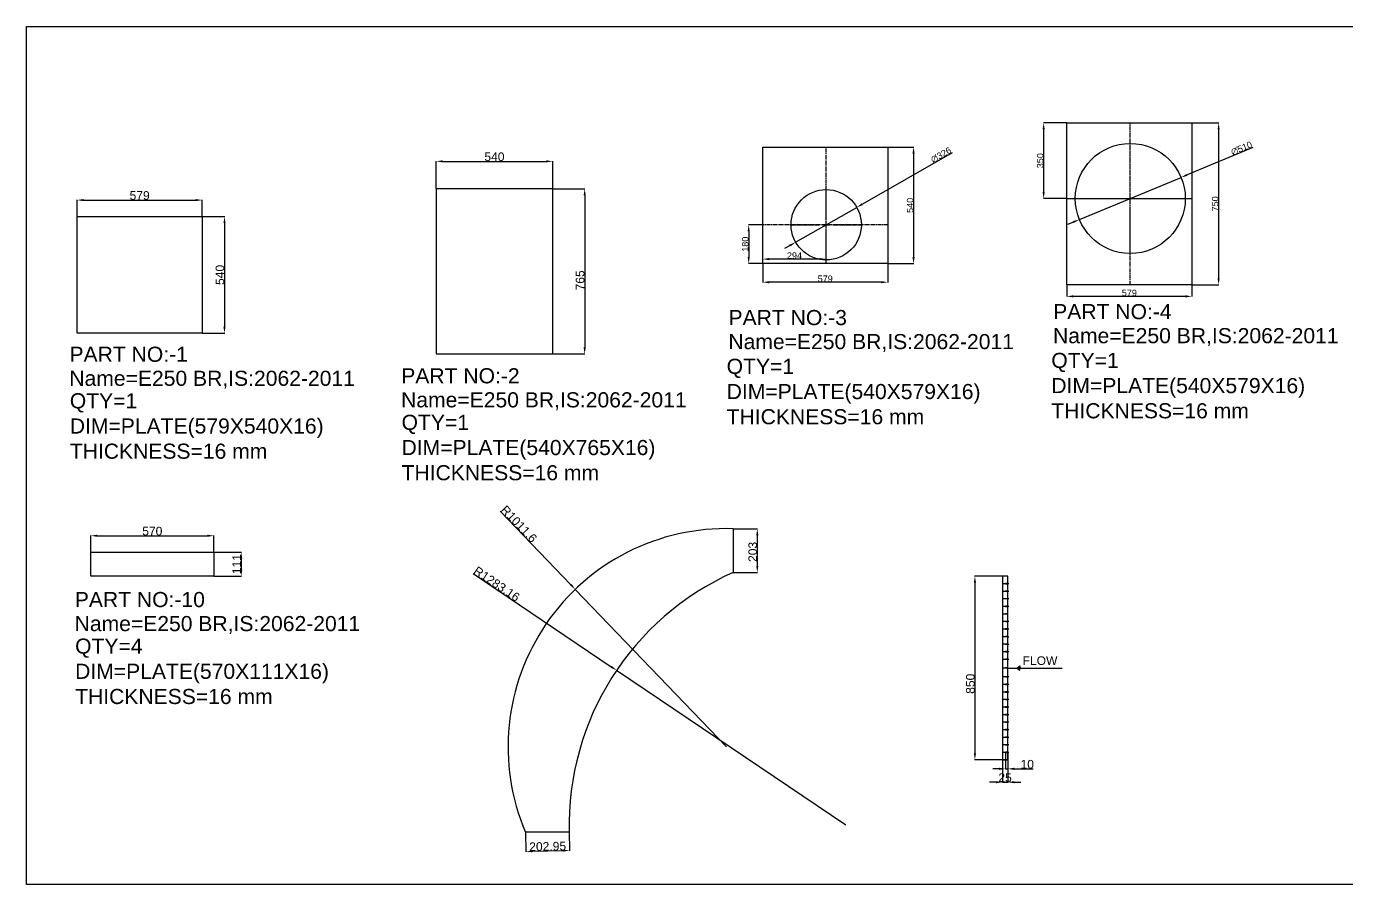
# Model space of a CAD drawing. Header units: millimetres. Extents: x 26210 to 45551, y 4625 to 8601.
# Drawn here: x 36309 to 42429, y 4625 to 8601 of the extents above; entities that cross this region are included whole.
import ezdxf

# ---------------------------------------------------------------- set-up
doc = ezdxf.new("R2010")
doc.units = ezdxf.units.MM
doc.linetypes.add('CENTER2', pattern=[28.575, 19.05, -3.175, 3.175, -3.175])
doc.styles.get("Standard").update_dxf_attribs({"font": 'arial.ttf'})
doc.dimstyles.new('ISO-25', dxfattribs={"dimtxt": 2.5, "dimasz": 2.5, "dimexe": 1.25, "dimexo": 0.625, "dimtad": 1, "dimdsep": 46, "dimtxsty": 'Standard', "dimcen": 2.5, "dimadec": 0, "dimazin": 0, "dimtfac": 1, "dimtmove": 0, "dimatfit": 3, "dimfxl": 1, "dimarcsym": 0})

# ---------------------------------------------------------------- blocks, each defined once
blk = doc.blocks.new('*D245')
at = {"color": 0, "linetype": 'Continuous', "lineweight": -2, "transparency": 16777216}
for p, q in [((36544.5, 7720.1), (36544.5, 7797.5)), ((36574.5, 7796.3), (37093.5, 7796.3)), ((37123.5, 7720.1), (37123.5, 7797.5))]:
    blk.add_line(p, q, dxfattribs=at)
at = {"color": 0, "linetype": 'Continuous', "lineweight": -3, "transparency": 16777216}
for points in [[(36574.5, 7801.3), (36574.5, 7791.3), (36544.5, 7796.3)], [(37093.5, 7801.3), (37093.5, 7791.3), (37123.5, 7796.3)]]:
    blk.add_solid(points, dxfattribs=at)
at = {"layer": 'Defpoints', "color": 0, "linetype": 'Continuous', "lineweight": -3, "transparency": 16777216}
for p in [(37123.5, 7796.3), (36544.5, 7719.5), (37123.5, 7719.5)]:
    blk.add_point(p, dxfattribs=at)
at = {"color": 0, "linetype": 'Continuous', "lineweight": -3, "transparency": 16777216, "insert": (36834, 7817.3), "char_height": 40, "attachment_point": 5}
blk.add_mtext('579', dxfattribs=at)
blk = doc.blocks.new('*D246')
at = {"color": 0, "linetype": 'Continuous', "lineweight": -2, "transparency": 16777216}
for p, q in [((37124.1, 7719.5), (37228.5, 7719.5)), ((37227.2, 7689.5), (37227.2, 7209.5)), ((37124.1, 7179.5), (37228.5, 7179.5))]:
    blk.add_line(p, q, dxfattribs=at)
at = {"color": 0, "linetype": 'Continuous', "lineweight": -3, "transparency": 16777216}
for points in [[(37222.2, 7689.5), (37232.2, 7689.5), (37227.2, 7719.5)], [(37222.2, 7209.5), (37232.2, 7209.5), (37227.2, 7179.5)]]:
    blk.add_solid(points, dxfattribs=at)
at = {"layer": 'Defpoints', "color": 0, "linetype": 'Continuous', "lineweight": -3, "transparency": 16777216}
for p in [(37123.5, 7719.5), (37123.5, 7179.5), (37227.2, 7179.5)]:
    blk.add_point(p, dxfattribs=at)
at = {"color": 0, "linetype": 'Continuous', "lineweight": -3, "transparency": 16777216, "insert": (37206.2, 7449.5), "char_height": 40, "attachment_point": 5, "rotation": 90}
blk.add_mtext('540', dxfattribs=at)
blk = doc.blocks.new('*D247')
at = {"color": 0, "linetype": 'Continuous', "lineweight": -2, "transparency": 16777216}
for p, q in [((38749.2, 7848.3), (38898.1, 7848.3)), ((38896.8, 7818.3), (38896.8, 7113.3)), ((38749.2, 7083.3), (38898.1, 7083.3))]:
    blk.add_line(p, q, dxfattribs=at)
at = {"color": 0, "linetype": 'Continuous', "lineweight": -3, "transparency": 16777216}
for points in [[(38891.8, 7818.3), (38901.8, 7818.3), (38896.8, 7848.3)], [(38891.8, 7113.3), (38901.8, 7113.3), (38896.8, 7083.3)]]:
    blk.add_solid(points, dxfattribs=at)
at = {"layer": 'Defpoints', "color": 0, "linetype": 'Continuous', "lineweight": -3, "transparency": 16777216}
for p in [(38748.6, 7848.3), (38748.6, 7083.3), (38896.8, 7083.3)]:
    blk.add_point(p, dxfattribs=at)
at = {"color": 0, "linetype": 'Continuous', "lineweight": -3, "transparency": 16777216, "insert": (38875.8, 7424.3), "char_height": 40, "attachment_point": 5, "rotation": 90}
blk.add_mtext('765', dxfattribs=at)
blk = doc.blocks.new('*D248')
at = {"color": 0, "linetype": 'Continuous', "lineweight": -2, "transparency": 16777216}
for p, q in [((38208.6, 7849), (38208.6, 7977.1)), ((38238.6, 7975.8), (38718.6, 7975.8)), ((38748.6, 7849), (38748.6, 7977.1))]:
    blk.add_line(p, q, dxfattribs=at)
at = {"color": 0, "linetype": 'Continuous', "lineweight": -3, "transparency": 16777216}
for points in [[(38238.6, 7980.8), (38238.6, 7970.8), (38208.6, 7975.8)], [(38718.6, 7980.8), (38718.6, 7970.8), (38748.6, 7975.8)]]:
    blk.add_solid(points, dxfattribs=at)
at = {"layer": 'Defpoints', "color": 0, "linetype": 'Continuous', "lineweight": -3, "transparency": 16777216}
for p in [(38748.6, 7975.8), (38208.6, 7848.3), (38748.6, 7848.3)]:
    blk.add_point(p, dxfattribs=at)
at = {"color": 0, "linetype": 'Continuous', "lineweight": -3, "transparency": 16777216, "insert": (38478.6, 7996.9), "char_height": 40, "attachment_point": 5}
blk.add_mtext('540', dxfattribs=at)
blk = doc.blocks.new('*D286')
at = {"color": 0, "linetype": 'Continuous', "lineweight": -2, "transparency": 16777216}
for p, q in [((37178.2, 6164.8), (37306.2, 6164.8)), ((37304.9, 6134.8), (37304.9, 6083.8)), ((37178.2, 6053.8), (37306.2, 6053.8))]:
    blk.add_line(p, q, dxfattribs=at)
at = {"color": 0, "linetype": 'Continuous', "lineweight": -3, "transparency": 16777216}
for points in [[(37299.9, 6134.8), (37309.9, 6134.8), (37304.9, 6164.8)], [(37299.9, 6083.8), (37309.9, 6083.8), (37304.9, 6053.8)]]:
    blk.add_solid(points, dxfattribs=at)
at = {"layer": 'Defpoints', "color": 0, "linetype": 'Continuous', "lineweight": -3, "transparency": 16777216}
for p in [(37177.6, 6164.8), (37177.6, 6053.8), (37304.9, 6053.8)]:
    blk.add_point(p, dxfattribs=at)
at = {"color": 0, "linetype": 'Continuous', "lineweight": -3, "transparency": 16777216, "insert": (37284.2, 6109.3), "char_height": 40, "attachment_point": 5, "rotation": 90}
blk.add_mtext('111', dxfattribs=at)
blk = doc.blocks.new('*D287')
at = {"color": 0, "linetype": 'Continuous', "lineweight": -2, "transparency": 16777216}
for p, q in [((36607.6, 6165.4), (36607.6, 6242.3)), ((37177.6, 6165.4), (37177.6, 6242.3)), ((36637.6, 6241), (37147.6, 6241))]:
    blk.add_line(p, q, dxfattribs=at)
at = {"color": 0, "linetype": 'Continuous', "lineweight": -3, "transparency": 16777216}
for points in [[(36637.6, 6246), (36637.6, 6236), (36607.6, 6241)], [(37147.6, 6246), (37147.6, 6236), (37177.6, 6241)]]:
    blk.add_solid(points, dxfattribs=at)
at = {"layer": 'Defpoints', "color": 0, "linetype": 'Continuous', "lineweight": -3, "transparency": 16777216}
for p in [(37177.6, 6241), (36607.6, 6164.8), (37177.6, 6164.8)]:
    blk.add_point(p, dxfattribs=at)
at = {"color": 0, "linetype": 'Continuous', "lineweight": -3, "transparency": 16777216, "insert": (36892.6, 6262.1), "char_height": 40, "attachment_point": 5}
blk.add_mtext('570', dxfattribs=at)
blk = doc.blocks.new('*D322')
at = {"color": 0, "linetype": 'Continuous', "lineweight": -2, "transparency": 16777216}
for p, q in [((38379.4, 6066.2), (39019.8, 5633.9)), ((40108.1, 4899.2), (39044.6, 5617.2))]:
    blk.add_line(p, q, dxfattribs=at)
at = {"color": 0, "linetype": 'Continuous', "lineweight": -3, "transparency": 16777216}
blk.add_solid([(39022.6, 5638.1), (39017, 5629.8), (39044.6, 5617.2)], dxfattribs=at)
at = {"layer": 'Defpoints', "color": 0, "linetype": 'Continuous', "lineweight": -3, "transparency": 16777216}
for p in [(39044.6, 5617.2), (40108.1, 4899.2)]:
    blk.add_point(p, dxfattribs=at)
at = {"color": 0, "linetype": 'Continuous', "lineweight": -3, "transparency": 16777216, "insert": (38489.3, 6017.5), "char_height": 40, "attachment_point": 5, "rotation": 325.97565}
blk.add_mtext('R1283.16', dxfattribs=at)
blk = doc.blocks.new('*D323')
at = {"color": 0, "linetype": 'Continuous', "lineweight": -2, "transparency": 16777216}
for p, q in [((38505.7, 6354.8), (38832.5, 6014.2)), ((39553.6, 5262.5), (38853.3, 5992.5))]:
    blk.add_line(p, q, dxfattribs=at)
at = {"color": 0, "linetype": 'Continuous', "lineweight": -3, "transparency": 16777216}
blk.add_solid([(38836.1, 6017.6), (38828.9, 6010.7), (38853.3, 5992.5)], dxfattribs=at)
at = {"layer": 'Defpoints', "color": 0, "linetype": 'Continuous', "lineweight": -3, "transparency": 16777216}
for p in [(38853.3, 5992.5), (39553.6, 5262.5)]:
    blk.add_point(p, dxfattribs=at)
at = {"color": 0, "linetype": 'Continuous', "lineweight": -3, "transparency": 16777216, "insert": (38592.1, 6295.2), "char_height": 40, "attachment_point": 5, "rotation": 313.80969}
blk.add_mtext('R1011.6', dxfattribs=at)
blk = doc.blocks.new('*D324')
at = {"color": 0, "linetype": 'Continuous', "lineweight": -2, "transparency": 16777216}
for p, q in [((39585.1, 6273.6), (39698.2, 6273.6)), ((39697, 6243.6), (39697, 6100.6)), ((39585.1, 6070.6), (39698.2, 6070.6))]:
    blk.add_line(p, q, dxfattribs=at)
at = {"color": 0, "linetype": 'Continuous', "lineweight": -3, "transparency": 16777216}
for points in [[(39692, 6243.6), (39702, 6243.6), (39697, 6273.6)], [(39692, 6100.6), (39702, 6100.6), (39697, 6070.6)]]:
    blk.add_solid(points, dxfattribs=at)
at = {"layer": 'Defpoints', "color": 0, "linetype": 'Continuous', "lineweight": -3, "transparency": 16777216}
for p in [(39584.5, 6273.6), (39584.5, 6070.6), (39697, 6070.6)]:
    blk.add_point(p, dxfattribs=at)
at = {"color": 0, "linetype": 'Continuous', "lineweight": -3, "transparency": 16777216, "insert": (39675.9, 6166.1), "char_height": 40, "attachment_point": 5, "rotation": 90}
blk.add_mtext('203', dxfattribs=at)
blk = doc.blocks.new('*D325')
at = {"color": 0, "linetype": 'Continuous', "lineweight": -2, "transparency": 16777216}
for p, q in [((38622.4, 4866.7), (38624.3, 4777)), ((38825.3, 4871.1), (38827.2, 4781.3)), ((38654.2, 4778.8), (38797.2, 4781.9))]:
    blk.add_line(p, q, dxfattribs=at)
at = {"color": 0, "linetype": 'Continuous', "lineweight": -3, "transparency": 16777216}
for points in [[(38654.1, 4783.8), (38654.4, 4773.9), (38624.3, 4778.2)], [(38797.1, 4786.9), (38797.3, 4776.9), (38827.2, 4782.6)]]:
    blk.add_solid(points, dxfattribs=at)
at = {"layer": 'Defpoints', "color": 0, "linetype": 'Continuous', "lineweight": -3, "transparency": 16777216}
for p in [(38622.3, 4867.4), (38825.2, 4871.7), (38827.2, 4782.6)]:
    blk.add_point(p, dxfattribs=at)
at = {"color": 0, "linetype": 'Continuous', "lineweight": -3, "transparency": 16777216, "insert": (38725.3, 4801.4), "char_height": 40, "attachment_point": 5, "rotation": 1.22614}
blk.add_mtext('202.95', dxfattribs=at)
blk = doc.blocks.new('*D329')
at = {"color": 0, "lineweight": -2, "transparency": 16777216}
for p, q in [((41131.9, 7403.2), (41131.9, 7348.9)), ((41680.9, 7350.1), (41161.9, 7350.1)), ((41710.9, 7403.2), (41710.9, 7348.9))]:
    blk.add_line(p, q, dxfattribs=at)
at = {"color": 0, "lineweight": -3, "transparency": 16777216}
for points in [[(41161.9, 7355.1), (41161.9, 7345.1), (41131.9, 7350.1)], [(41680.9, 7355.1), (41680.9, 7345.1), (41710.9, 7350.1)]]:
    blk.add_solid(points, dxfattribs=at)
at = {"layer": 'Defpoints', "color": 0, "lineweight": -3, "transparency": 16777216}
for p in [(41131.9, 7403.8), (41131.9, 7350.1), (41710.9, 7403.8)]:
    blk.add_point(p, dxfattribs=at)
at = {"color": 0, "transparency": 16777216, "insert": (41421.4, 7366.1), "char_height": 30, "attachment_point": 5}
blk.add_mtext('579', dxfattribs=at)
blk = doc.blocks.new('*D330')
at = {"color": 0, "lineweight": -2, "transparency": 16777216}
for p, q in [((41711.5, 8153.8), (41836.6, 8153.8)), ((41835.3, 8123.8), (41835.3, 7433.8)), ((41711.5, 7403.8), (41836.6, 7403.8))]:
    blk.add_line(p, q, dxfattribs=at)
at = {"color": 0, "lineweight": -3, "transparency": 16777216}
for points in [[(41830.3, 8123.8), (41840.3, 8123.8), (41835.3, 8153.8)], [(41830.3, 7433.8), (41840.3, 7433.8), (41835.3, 7403.8)]]:
    blk.add_solid(points, dxfattribs=at)
at = {"layer": 'Defpoints', "color": 0, "lineweight": -3, "transparency": 16777216}
for p in [(41710.9, 8153.8), (41710.9, 7403.8), (41835.3, 7403.8)]:
    blk.add_point(p, dxfattribs=at)
at = {"color": 0, "transparency": 16777216, "insert": (41819.4, 7778.8), "char_height": 30, "attachment_point": 5, "rotation": 90}
blk.add_mtext('750', dxfattribs=at)
blk = doc.blocks.new('*D331')
at = {"color": 0, "lineweight": -2, "transparency": 16777216}
for p, q in [((41131.3, 8153.8), (41023.1, 8153.8)), ((41024.3, 8123.8), (41024.3, 7833.8)), ((41131.3, 7803.8), (41023.1, 7803.8))]:
    blk.add_line(p, q, dxfattribs=at)
at = {"color": 0, "lineweight": -3, "transparency": 16777216}
for points in [[(41019.3, 8123.8), (41029.3, 8123.8), (41024.3, 8153.8)], [(41019.3, 7833.8), (41029.3, 7833.8), (41024.3, 7803.8)]]:
    blk.add_solid(points, dxfattribs=at)
at = {"layer": 'Defpoints', "color": 0, "lineweight": -3, "transparency": 16777216}
for p in [(41131.9, 8153.8), (41024.3, 7803.8), (41131.9, 7803.8)]:
    blk.add_point(p, dxfattribs=at)
at = {"color": 0, "transparency": 16777216, "insert": (41008.4, 7978.8), "char_height": 30, "attachment_point": 5, "rotation": 90}
blk.add_mtext('350', dxfattribs=at)
blk = doc.blocks.new('*D332')
at = {"color": 0, "lineweight": -2, "transparency": 16777216}
for p, q in [((41994.4, 8039.3), (41689.2, 7912.9)), ((41190.3, 7706.2), (41661.5, 7901.4)), ((41162.6, 7694.7), (41134.9, 7683.3))]:
    blk.add_line(p, q, dxfattribs=at)
at = {"color": 0, "lineweight": -3, "transparency": 16777216}
for points in [[(41687.3, 7917.5), (41691.1, 7908.3), (41661.5, 7901.4)], [(41160.7, 7699.4), (41164.5, 7690.1), (41190.3, 7706.2)]]:
    blk.add_solid(points, dxfattribs=at)
at = {"layer": 'Defpoints', "color": 0, "lineweight": -3, "transparency": 16777216}
for p in [(41661.5, 7901.4), (41190.3, 7706.2)]:
    blk.add_point(p, dxfattribs=at)
at = {"color": 0, "transparency": 16777216, "insert": (41941.8, 8035.7), "char_height": 30, "attachment_point": 5, "rotation": 22.50178}
blk.add_mtext('∅510', dxfattribs=at)
blk = doc.blocks.new('*U327')
at = {"color": 0, "linetype": 'CENTER2', "transparency": 16777216}
for p, q in [((0, 51), (0, 258.5)), ((-258.5, 0), (-51, 0)), ((51, 0), (258.5, 0)), ((0, -258.5), (0, -51))]:
    blk.add_line(p, q, dxfattribs=at)
at = {"color": 0, "linetype": 'Continuous', "transparency": 16777216}
for p, q in [((-25.5, 0), (25.5, 0)), ((0, -25.5), (0, 25.5))]:
    blk.add_line(p, q, dxfattribs=at)
blk = doc.blocks.new('*U328')
at = {"color": 0, "linetype": 'CENTER2', "transparency": 16777216}
for p, q in [((0, 51), (0, 258.5)), ((-258.5, 0), (-51, 0)), ((51, 0), (258.5, 0)), ((0, -258.5), (0, -51))]:
    blk.add_line(p, q, dxfattribs=at)
at = {"color": 0, "linetype": 'Continuous', "transparency": 16777216}
for p, q in [((-25.5, 0), (25.5, 0)), ((0, -25.5), (0, 25.5))]:
    blk.add_line(p, q, dxfattribs=at)
blk = doc.blocks.new('*D335')
at = {"color": 0, "lineweight": -2, "transparency": 16777216}
for p, q in [((39722.3, 7501.2), (39722.3, 7414.5)), ((40301.3, 7501.2), (40301.3, 7414.5)), ((40271.3, 7415.7), (39752.3, 7415.7))]:
    blk.add_line(p, q, dxfattribs=at)
at = {"color": 0, "lineweight": -3, "transparency": 16777216}
for points in [[(39752.3, 7420.7), (39752.3, 7410.7), (39722.3, 7415.7)], [(40271.3, 7420.7), (40271.3, 7410.7), (40301.3, 7415.7)]]:
    blk.add_solid(points, dxfattribs=at)
at = {"layer": 'Defpoints', "color": 0, "lineweight": -3, "transparency": 16777216}
for p in [(39722.3, 7501.8), (40301.3, 7501.8), (39722.3, 7415.7)]:
    blk.add_point(p, dxfattribs=at)
at = {"color": 0, "transparency": 16777216, "insert": (40011.8, 7431.7), "char_height": 30, "attachment_point": 5}
blk.add_mtext('579', dxfattribs=at)
blk = doc.blocks.new('*D336')
at = {"color": 0, "lineweight": -2, "transparency": 16777216}
for p, q in [((40302, 8041.8), (40422.6, 8041.8)), ((40421.3, 8011.8), (40421.3, 7531.8)), ((40302, 7501.8), (40422.6, 7501.8))]:
    blk.add_line(p, q, dxfattribs=at)
at = {"color": 0, "lineweight": -3, "transparency": 16777216}
for points in [[(40416.3, 8011.8), (40426.3, 8011.8), (40421.3, 8041.8)], [(40416.3, 7531.8), (40426.3, 7531.8), (40421.3, 7501.8)]]:
    blk.add_solid(points, dxfattribs=at)
at = {"layer": 'Defpoints', "color": 0, "lineweight": -3, "transparency": 16777216}
for p in [(40301.3, 8041.8), (40301.3, 7501.8), (40421.3, 7501.8)]:
    blk.add_point(p, dxfattribs=at)
at = {"color": 0, "transparency": 16777216, "insert": (40405.4, 7771.8), "char_height": 30, "attachment_point": 5, "rotation": 90}
blk.add_mtext('540', dxfattribs=at)
blk = doc.blocks.new('*D337')
at = {"color": 0, "lineweight": -2, "transparency": 16777216}
for p, q in [((40600.7, 8015.1), (40184, 7777.4)), ((39874.8, 7601), (40157.9, 7762.5)), ((39848.7, 7586.2), (39822.6, 7571.3))]:
    blk.add_line(p, q, dxfattribs=at)
at = {"color": 0, "lineweight": -3, "transparency": 16777216}
for points in [[(40181.5, 7781.8), (40186.5, 7773.1), (40157.9, 7762.5)], [(39846.2, 7590.5), (39851.2, 7581.8), (39874.8, 7601)]]:
    blk.add_solid(points, dxfattribs=at)
at = {"layer": 'Defpoints', "color": 0, "lineweight": -3, "transparency": 16777216}
for p in [(40157.9, 7762.5), (39874.8, 7601)]:
    blk.add_point(p, dxfattribs=at)
at = {"color": 0, "transparency": 16777216, "insert": (40548.9, 8004.9), "char_height": 30, "attachment_point": 5, "rotation": 29.70025}
blk.add_mtext('∅326', dxfattribs=at)
blk = doc.blocks.new('*D338')
at = {"color": 0, "lineweight": -2, "transparency": 16777216}
for p, q in [((39721.7, 7681.8), (39655.9, 7681.8)), ((39657.1, 7651.8), (39657.1, 7531.8)), ((39721.7, 7501.8), (39655.9, 7501.8))]:
    blk.add_line(p, q, dxfattribs=at)
at = {"color": 0, "lineweight": -3, "transparency": 16777216}
for points in [[(39652.1, 7651.8), (39662.1, 7651.8), (39657.1, 7681.8)], [(39652.1, 7531.8), (39662.1, 7531.8), (39657.1, 7501.8)]]:
    blk.add_solid(points, dxfattribs=at)
at = {"layer": 'Defpoints', "color": 0, "lineweight": -3, "transparency": 16777216}
for p in [(39722.3, 7681.8), (39657.1, 7501.8), (39722.3, 7501.8)]:
    blk.add_point(p, dxfattribs=at)
at = {"color": 0, "transparency": 16777216, "insert": (39641.2, 7591.8), "char_height": 30, "attachment_point": 5, "rotation": 90}
blk.add_mtext('180', dxfattribs=at)
blk = doc.blocks.new('*D339')
at = {"color": 0, "lineweight": -2, "transparency": 16777216}
for p, q in [((39722.3, 7502.4), (39722.3, 7524)), ((39986.3, 7522.8), (39752.3, 7522.8)), ((40016.3, 7502.4), (40016.3, 7524))]:
    blk.add_line(p, q, dxfattribs=at)
at = {"color": 0, "lineweight": -3, "transparency": 16777216}
for points in [[(39752.3, 7527.8), (39752.3, 7517.8), (39722.3, 7522.8)], [(39986.3, 7527.8), (39986.3, 7517.8), (40016.3, 7522.8)]]:
    blk.add_solid(points, dxfattribs=at)
at = {"layer": 'Defpoints', "color": 0, "lineweight": -3, "transparency": 16777216}
for p in [(39722.3, 7522.8), (39722.3, 7501.8), (40016.3, 7501.8)]:
    blk.add_point(p, dxfattribs=at)
at = {"color": 0, "transparency": 16777216, "insert": (39869.3, 7538.7), "char_height": 30, "attachment_point": 5}
blk.add_mtext('294', dxfattribs=at)
blk = doc.blocks.new('*U334')
at = {"color": 0, "linetype": 'CENTER2', "transparency": 16777216}
for p, q in [((0, 32.6), (0, 166.5)), ((-166.5, 0), (-32.6, 0)), ((32.6, 0), (166.5, 0)), ((0, -166.5), (0, -32.6))]:
    blk.add_line(p, q, dxfattribs=at)
at = {"color": 0, "linetype": 'Continuous', "transparency": 16777216}
for p, q in [((-16.3, 0), (16.3, 0)), ((0, -16.3), (0, 16.3))]:
    blk.add_line(p, q, dxfattribs=at)
blk = doc.blocks.new('*D341')
at = {"color": 0, "linetype": 'Continuous', "lineweight": -2, "transparency": 16777216}
for p, q in [((40857.4, 6053.1), (40704.5, 6053.1)), ((40705.7, 6023.1), (40705.7, 5233.1)), ((40857.4, 5203.1), (40704.5, 5203.1))]:
    blk.add_line(p, q, dxfattribs=at)
at = {"color": 0, "linetype": 'Continuous', "lineweight": -3, "transparency": 16777216}
for points in [[(40700.7, 6023.1), (40710.7, 6023.1), (40705.7, 6053.1)], [(40700.7, 5233.1), (40710.7, 5233.1), (40705.7, 5203.1)]]:
    blk.add_solid(points, dxfattribs=at)
at = {"layer": 'Defpoints', "color": 0, "linetype": 'Continuous', "lineweight": -3, "transparency": 16777216}
for p in [(40858, 6053.1), (40705.7, 5203.1), (40858, 5203.1)]:
    blk.add_point(p, dxfattribs=at)
at = {"color": 0, "linetype": 'Continuous', "lineweight": -3, "transparency": 16777216, "insert": (40684.7, 5555.2), "char_height": 40, "attachment_point": 5, "rotation": 90}
blk.add_mtext('850', dxfattribs=at)
blk = doc.blocks.new('*D342')
at = {"color": 0, "linetype": 'Continuous', "lineweight": -2, "transparency": 16777216}
for p, q in [((40833, 5202.5), (40833, 5097.7)), ((40858, 5202.5), (40858, 5097.7)), ((40803, 5099), (40773, 5099)), ((40833, 5099), (40858, 5099)), ((40888, 5099), (40918, 5099))]:
    blk.add_line(p, q, dxfattribs=at)
at = {"color": 0, "linetype": 'Continuous', "lineweight": -3, "transparency": 16777216}
for points in [[(40803, 5104), (40803, 5094), (40833, 5099)], [(40888, 5104), (40888, 5094), (40858, 5099)]]:
    blk.add_solid(points, dxfattribs=at)
at = {"layer": 'Defpoints', "color": 0, "linetype": 'Continuous', "lineweight": -3, "transparency": 16777216}
for p in [(40833, 5203.1), (40858, 5203.1), (40858, 5099)]:
    blk.add_point(p, dxfattribs=at)
at = {"color": 0, "linetype": 'Continuous', "lineweight": -3, "transparency": 16777216, "insert": (40845.5, 5120), "char_height": 40, "attachment_point": 5}
blk.add_mtext('25', dxfattribs=at)
blk = doc.blocks.new('*D343')
at = {"color": 0, "linetype": 'Continuous', "lineweight": -2, "transparency": 16777216}
for p, q in [((40848, 5236.3), (40848, 5159.7)), ((40858, 5236.3), (40858, 5159.7)), ((40818, 5161), (40788, 5161)), ((40848, 5161), (40858, 5161)), ((40888, 5161), (40975.5, 5161))]:
    blk.add_line(p, q, dxfattribs=at)
at = {"color": 0, "linetype": 'Continuous', "lineweight": -3, "transparency": 16777216}
for points in [[(40818, 5166), (40818, 5156), (40848, 5161)], [(40888, 5166), (40888, 5156), (40858, 5161)]]:
    blk.add_solid(points, dxfattribs=at)
at = {"layer": 'Defpoints', "color": 0, "linetype": 'Continuous', "lineweight": -3, "transparency": 16777216}
for p in [(40848, 5236.9), (40858, 5236.9), (40858, 5161)]:
    blk.add_point(p, dxfattribs=at)
at = {"color": 0, "linetype": 'Continuous', "lineweight": -3, "transparency": 16777216, "insert": (40948.2, 5182), "char_height": 40, "attachment_point": 5}
blk.add_mtext('10', dxfattribs=at)

msp = doc.modelspace()

# ---------------------------------------------------------------- hatches: boundary and pattern name
at = {"linetype": 'Continuous', "lineweight": -3}
h = msp.add_hatch(color=0, dxfattribs=at)
h.set_gradient(color1=(0, 0, 255), color2=(255, 255, 0), tint=1)
h.paths.add_polyline_path([(40899.84, 5628.114), (40914.088, 5617.779), (40914.088, 5628.114)])
h.paths.add_polyline_path([(40914.088, 5638.449), (40899.84, 5628.114), (40914.088, 5628.114)])

# ---------------------------------------------------------------- linework, layer by layer
for p, q in [((41131.899, 8153.818), (41710.899, 8153.818)), ((41131.899, 7403.818), (41131.899, 8153.818)), ((41710.899, 8153.818), (41710.899, 7403.818)), ((39722.345, 8041.786), (40301.345, 8041.786)), ((39722.345, 7501.786), (39722.345, 8041.786)), ((40301.345, 8041.786), (40301.345, 7501.786)), ((41131.899, 7803.818), (41710.899, 7803.818)), ((40301.345, 7501.786), (39722.345, 7501.786)), ((41710.899, 7403.818), (41131.899, 7403.818))]:
    msp.add_line(p, q)
at = {"linetype": 'CENTER2'}
for p, q in [((41425.899, 7403.818), (41425.899, 8153.818)), ((40016.345, 7501.786), (40016.345, 8041.786)), ((40301.345, 7681.786), (39722.345, 7681.786))]:
    msp.add_line(p, q, dxfattribs=at)
at = {"color": 0, "linetype": 'Continuous', "lineweight": -3}
for p, q in [((38748.577, 7848.343), (38208.577, 7848.343)), ((38208.577, 7848.343), (38208.577, 7083.343)), ((38748.577, 7083.343), (38748.577, 7848.343)), ((36544.499, 7719.478), (37123.499, 7719.478)), ((36544.499, 7179.478), (36544.499, 7719.478)), ((37123.499, 7719.478), (37123.499, 7179.478)), ((37123.499, 7179.478), (36544.499, 7179.478)), ((38208.577, 7083.343), (38748.577, 7083.343)), ((39584.522, 6273.639), (39584.522, 6070.639)), ((36607.56, 6164.813), (37177.56, 6164.813)), ((36607.56, 6053.813), (36607.56, 6164.813)), ((37177.56, 6164.813), (37177.56, 6053.813)), ((37177.56, 6053.813), (36607.56, 6053.813)), ((40833.019, 6053.114), (40833.019, 5203.114)), ((40858.019, 6053.114), (40833.019, 6053.114)), ((40863.019, 6018.114), (40838.019, 6018.114)), ((40858.019, 6019.314), (40848.019, 6019.314)), ((40848.019, 6016.914), (40848.019, 6019.314)), ((40858.019, 6016.914), (40848.019, 6016.914)), ((40858.019, 5203.114), (40858.019, 6053.114)), ((40863.019, 5983.114), (40838.019, 5983.114)), ((40863.019, 5948.114), (40838.019, 5948.114)), ((40858.019, 5984.314), (40848.019, 5984.314)), ((40848.019, 5981.914), (40848.019, 5984.314)), ((40858.019, 5981.914), (40848.019, 5981.914)), ((40858.019, 5913.114), (40838.019, 5913.114)), ((40863.019, 5913.114), (40838.019, 5913.114)), ((40858.019, 5878.114), (40838.019, 5878.114)), ((40858.019, 5914.314), (40848.019, 5914.314)), ((40848.019, 5911.914), (40848.019, 5914.314)), ((40858.019, 5911.914), (40848.019, 5911.914)), ((40858.019, 5879.314), (40848.019, 5879.314)), ((40848.019, 5876.914), (40848.019, 5879.314)), ((40858.019, 5876.914), (40848.019, 5876.914)), ((40863.019, 5843.114), (40838.019, 5843.114)), ((40858.019, 5844.314), (40848.019, 5844.314)), ((40848.019, 5841.914), (40848.019, 5844.314)), ((40858.019, 5841.914), (40848.019, 5841.914)), ((40863.019, 5808.114), (40838.019, 5808.114)), ((40858.019, 5773.114), (40838.019, 5773.114)), ((40858.019, 5809.314), (40848.019, 5809.314)), ((40848.019, 5806.914), (40848.019, 5809.314)), ((40858.019, 5806.914), (40848.019, 5806.914)), ((40858.019, 5774.314), (40848.019, 5774.314)), ((40848.019, 5771.914), (40848.019, 5774.314)), ((40858.019, 5771.914), (40848.019, 5771.914)), ((40858.019, 5773.114), (40863.019, 5773.114)), ((40858.019, 5738.114), (40838.019, 5738.114)), ((40863.019, 5703.114), (40838.019, 5703.114)), ((40858.019, 5739.314), (40848.019, 5739.314)), ((40848.019, 5736.914), (40848.019, 5739.314)), ((40858.019, 5736.914), (40848.019, 5736.914)), ((40858.019, 5704.314), (40848.019, 5704.314)), ((40848.019, 5701.914), (40848.019, 5704.314)), ((40858.019, 5701.914), (40848.019, 5701.914)), ((40858.019, 5738.114), (40863.019, 5738.114)), ((40863.019, 5668.114), (40838.019, 5668.114)), ((40858.019, 5669.314), (40848.019, 5669.314)), ((40848.019, 5666.914), (40848.019, 5669.314)), ((40858.019, 5666.914), (40848.019, 5666.914)), ((40899.84, 5628.114), (40914.088, 5638.449)), ((40914.088, 5638.449), (40914.088, 5628.114)), ((40858.019, 5628.114), (40838.019, 5628.114)), ((40838.019, 5588.114), (40863.019, 5588.114)), ((40858.019, 5629.314), (40848.019, 5629.314)), ((40848.019, 5629.314), (40848.019, 5626.914)), ((40858.019, 5626.914), (40848.019, 5626.914)), ((40848.019, 5589.314), (40858.019, 5589.314)), ((40848.019, 5586.914), (40848.019, 5589.314)), ((40848.019, 5586.914), (40858.019, 5586.914)), ((40858.019, 5628.114), (40959.622, 5628.114)), ((40899.84, 5628.114), (40914.088, 5617.779)), ((40914.088, 5617.779), (40914.088, 5628.114)), ((40959.622, 5628.114), (41110.201, 5628.114)), ((40838.019, 5553.114), (40863.019, 5553.114)), ((40838.019, 5518.114), (40863.019, 5518.114)), ((40848.019, 5554.314), (40858.019, 5554.314)), ((40848.019, 5551.914), (40848.019, 5554.314)), ((40848.019, 5551.914), (40858.019, 5551.914)), ((40848.019, 5519.314), (40858.019, 5519.314)), ((40848.019, 5516.914), (40848.019, 5519.314)), ((40848.019, 5516.914), (40858.019, 5516.914)), ((40838.019, 5483.114), (40863.019, 5483.114)), ((40838.019, 5448.114), (40863.019, 5448.114)), ((40848.019, 5484.314), (40858.019, 5484.314)), ((40848.019, 5481.914), (40848.019, 5484.314)), ((40848.019, 5481.914), (40858.019, 5481.914)), ((40848.019, 5449.314), (40858.019, 5449.314)), ((40848.019, 5446.914), (40848.019, 5449.314)), ((40848.019, 5446.914), (40858.019, 5446.914)), ((40838.019, 5413.114), (40858.019, 5413.114)), ((40838.019, 5413.114), (40863.019, 5413.114)), ((40848.019, 5414.314), (40858.019, 5414.314)), ((40848.019, 5411.914), (40848.019, 5414.314)), ((40848.019, 5411.914), (40858.019, 5411.914)), ((40838.019, 5378.114), (40863.019, 5378.114)), ((40838.019, 5343.114), (40863.019, 5343.114)), ((40848.019, 5379.314), (40858.019, 5379.314)), ((40848.019, 5376.914), (40848.019, 5379.314)), ((40848.019, 5376.914), (40858.019, 5376.914)), ((40848.019, 5344.314), (40858.019, 5344.314)), ((40848.019, 5341.914), (40848.019, 5344.314)), ((40848.019, 5341.914), (40858.019, 5341.914)), ((40838.019, 5308.114), (40863.019, 5308.114)), ((40838.019, 5273.114), (40863.019, 5273.114)), ((40848.019, 5309.314), (40858.019, 5309.314)), ((40848.019, 5306.914), (40848.019, 5309.314)), ((40848.019, 5306.914), (40858.019, 5306.914)), ((40848.019, 5274.314), (40858.019, 5274.314)), ((40848.019, 5271.914), (40848.019, 5274.314)), ((40848.019, 5271.914), (40858.019, 5271.914)), ((40833.019, 5203.114), (40858.019, 5203.114)), ((40838.019, 5238.114), (40863.019, 5238.114)), ((40848.019, 5236.914), (40848.019, 5239.314)), ((40848.019, 5239.314), (40858.019, 5239.314)), ((40848.019, 5236.914), (40858.019, 5236.914)), ((38825.348, 4867.361), (38622.348, 4867.361))]:
    msp.add_line(p, q, dxfattribs=at)
msp.add_lwpolyline([(36309.029, 8600.951), (45551.226, 8600.951), (45551.226, 4624.62), (36309.029, 4624.62)], close=True, dxfattribs=at)
at = {"color": 3}
for centre, radius in [((41425.899, 7803.818), 255), ((40016.345, 7681.786), 163)]:
    msp.add_circle(centre, radius, dxfattribs=at)
at = {"color": 0, "linetype": 'Continuous', "lineweight": -3}
for centre, radius, start, end in [((39553.573, 5262.516), 1011.596, 88.2468487, 202.9933598), ((40108.119, 4899.162), 1283.165, 114.0824815, 181.4200993)]:
    msp.add_arc(centre, radius, start, end, dxfattribs=at)

# ---------------------------------------------------------------- block references
at = {"color": 2, "linetype": 'CENTER2'}
for name, p in [('*U327', (41425.899, 7803.818)), ('*U328', (41425.899, 7803.818)), ('*U334', (40016.345, 7681.786))]:
    msp.add_blockref(name, p, dxfattribs=at)

# ---------------------------------------------------------------- texts
at = {"color": 6, "char_height": 70, "attachment_point": 1}
for s, width, insert in [('PART NO:-3', 642.64815, (39563.705, 7286.916)), ('PART NO:-4', 642.64815, (41068.537, 7314.498)), ('Name=E250 BR,IS:2062-2011', 1354.08233, (39562.974, 7175.518)), ('Name=E250 BR,IS:2062-2011', 1354.08233, (41067.806, 7203.1)), ('PART NO:-1', 642.64815, (36508.749, 7116.97)), ('QTY=1\\PDIM=PLATE(540X579X16)\\PTHICKNESS=16 mm', 910.47271, (39555.01, 7060.807)), ('QTY=1\\PDIM=PLATE(540X579X16)\\PTHICKNESS=16 mm', 910.47271, (41059.842, 7088.389)), ('Name=E250 BR,IS:2062-2011', 1354.08233, (36508.018, 7005.572)), ('PART NO:-2', 642.64815, (38046.53, 7017.18)), ('QTY=1\\PDIM=PLATE(579X540X16)\\PTHICKNESS=16 mm', 910.47271, (36510.239, 6901.171)), ('Name=E250 BR,IS:2062-2011', 1354.08233, (38045.799, 6905.783)), ('QTY=1\\PDIM=PLATE(540X765X16)\\PTHICKNESS=16 mm', 910.47271, (38048.02, 6801.382)), ('PART NO:-10', 642.64815, (36533.381, 5980.377)), ('Name=E250 BR,IS:2062-2011', 1354.08233, (36532.65, 5868.979)), ('QTY=4\\PDIM=PLATE(570X111X16)\\PTHICKNESS=16 mm', 910.47271, (36534.871, 5764.578))]:
    msp.add_mtext_dynamic_manual_height_columns(s, width=width, gutter_width=12.5, heights=[0], dxfattribs=dict(at, insert=insert))
at = {"color": 0, "linetype": 'Continuous', "lineweight": -3, "insert": (40926.778, 5682.256), "char_height": 40, "attachment_point": 1}
msp.add_mtext_dynamic_manual_height_columns('FLOW', width=6250.09176, gutter_width=1296.804, heights=[0], dxfattribs=at)

# ---------------------------------------------------------------- dimensions: what is measured, and where the dimension line sits
at = {"color": 4}
for base, p1, p2, picture, middle in [((41024.334, 7803.818), (41131.899, 8153.818), (41131.899, 7803.818), '*D331', (41008.382, 7978.818)), ((41835.308, 7403.818), (41710.899, 8153.818), (41710.899, 7403.818), '*D330', (41819.366, 7778.818)), ((40421.344, 7501.786), (40301.345, 8041.786), (40301.345, 7501.786), '*D336', (40405.402, 7771.786)), ((39657.105, 7501.786), (39722.345, 7681.786), (39722.345, 7501.786), '*D338', (39641.163, 7591.786))]:
    dim = msp.add_linear_dim(base=base, p1=p1, p2=p2, angle=90, dimstyle='ISO-25', override={"dimtxt": 30, "dimasz": 30}, dxfattribs=at)
    dim.commit()
    dim.dimension.update_dxf_attribs({"geometry": picture, "text_midpoint": middle})
at = {"color": 4, "linetype": 'Continuous', "lineweight": -3}
for base, p1, p2, picture, middle in [((38748.577, 7975.824), (38208.577, 7848.343), (38748.577, 7848.343), '*D248', (38478.577, 7996.872)), ((37177.56, 6241.006), (36607.56, 6164.813), (37177.56, 6164.813), '*D287', (36892.56, 6262.054))]:
    dim = msp.add_linear_dim(base=base, p1=p1, p2=p2, dimstyle='ISO-25', override={"dimtxt": 40, "dimasz": 30}, dxfattribs=at)
    dim.commit()
    dim.dimension.update_dxf_attribs({"geometry": picture, "text_midpoint": middle})
for p1, p2, picture, middle in [((39874.759, 7601.026), (40157.932, 7762.547), '*D337', (40557.205, 7990.29)), ((41190.313, 7706.227), (41661.486, 7901.41), '*D332', (41948.215, 8020.187))]:
    dim = msp.add_diameter_dim_2p(p1=p1, p2=p2, dimstyle='ISO-25', override={"dimtxt": 30, "dimasz": 30})
    dim.commit()
    dim.dimension.update_dxf_attribs({"geometry": picture, "text_midpoint": middle, "dimtype": 163})
for base, p1, p2, picture, middle in [((37123.499, 7796.291), (36544.499, 7719.478), (37123.499, 7719.478), '*D245', (36833.999, 7796.291)), ((40858.019, 5098.959), (40833.019, 5203.114), (40858.019, 5203.114), '*D342', (40845.519, 5098.959)), ((40858.019, 5160.978), (40848.019, 5236.914), (40858.019, 5236.914), '*D343', (40948.208, 5160.978))]:
    dim = msp.add_linear_dim(base=base, p1=p1, p2=p2, dimstyle='ISO-25', override={"dimtxt": 40, "dimasz": 30}, dxfattribs=at)
    dim.commit()
    dim.dimension.update_dxf_attribs({"geometry": picture, "text_midpoint": middle, "dimtype": 160})
for base, p1, p2, angle, picture, middle, dimtype in [((38896.803, 7083.343), (38748.577, 7848.343), (38748.577, 7083.343), 90, '*D247', (38896.803, 7424.325), 160), ((37227.211, 7179.478), (37123.499, 7719.478), (37123.499, 7179.478), 90, '*D246', (37227.211, 7449.478), 160), ((39696.997, 6070.639), (39584.522, 6273.639), (39584.522, 6070.639), 270, '*D324', (39696.997, 6166.123), 161), ((40705.731, 5203.114), (40858.019, 6053.114), (40858.019, 5203.114), 90, '*D341', (40705.731, 5555.18), 160)]:
    dim = msp.add_linear_dim(base=base, p1=p1, p2=p2, angle=angle, dimstyle='ISO-25', override={"dimtxt": 40, "dimasz": 30}, dxfattribs=at)
    dim.commit()
    dim.dimension.update_dxf_attribs({"geometry": picture, "text_midpoint": middle, "dimtype": dimtype})
at = {"color": 4}
for base, p1, p2, picture, middle in [((39722.345, 7522.765), (40016.345, 7501.786), (39722.345, 7501.786), '*D339', (39869.345, 7538.707)), ((39722.345, 7415.712), (40301.345, 7501.786), (39722.345, 7501.786), '*D335', (40011.845, 7431.654)), ((41131.899, 7350.141), (41710.899, 7403.818), (41131.899, 7403.818), '*D329', (41421.399, 7366.083))]:
    dim = msp.add_linear_dim(base=base, p1=p1, p2=p2, dimstyle='ISO-25', override={"dimtxt": 30, "dimasz": 30}, dxfattribs=at)
    dim.commit()
    dim.dimension.update_dxf_attribs({"geometry": picture, "text_midpoint": middle})
at = {"color": 4, "linetype": 'Continuous', "lineweight": -3}
for center, mpoint, picture, middle in [((39553.573, 5262.516), (38853.28, 5992.527), '*D323', (38576.892, 6280.645)), ((40108.1186, 4899.162), (39044.6319, 5617.1505), '*D322', (38477.493, 6000.0413))]:
    dim = msp.add_radius_dim(center=center, mpoint=mpoint, dimstyle='ISO-25', override={"dimtxt": 40, "dimasz": 30}, dxfattribs=at)
    dim.commit()
    dim.dimension.update_dxf_attribs({"geometry": picture, "text_midpoint": middle, "dimtype": 164})
dim = msp.add_linear_dim(base=(37304.929, 6053.813), p1=(37177.56, 6164.813), p2=(37177.56, 6053.813), angle=90, dimstyle='ISO-25', override={"dimtxt": 40, "dimasz": 30}, dxfattribs=at)
dim.commit()
dim.dimension.update_dxf_attribs({"geometry": '*D286', "text_midpoint": (37284.222, 6109.313)})
dim = msp.add_aligned_dim(p1=(38622.348, 4867.361), p2=(38825.248, 4871.704), distance=-89.174, dimstyle='ISO-25', override={"dimtxt": 40, "dimasz": 30}, dxfattribs=at)
dim.commit()
dim.dimension.update_dxf_attribs({"geometry": '*D325', "text_midpoint": (38725.256, 4801.422)})

doc.saveas('drawing.dxf')
